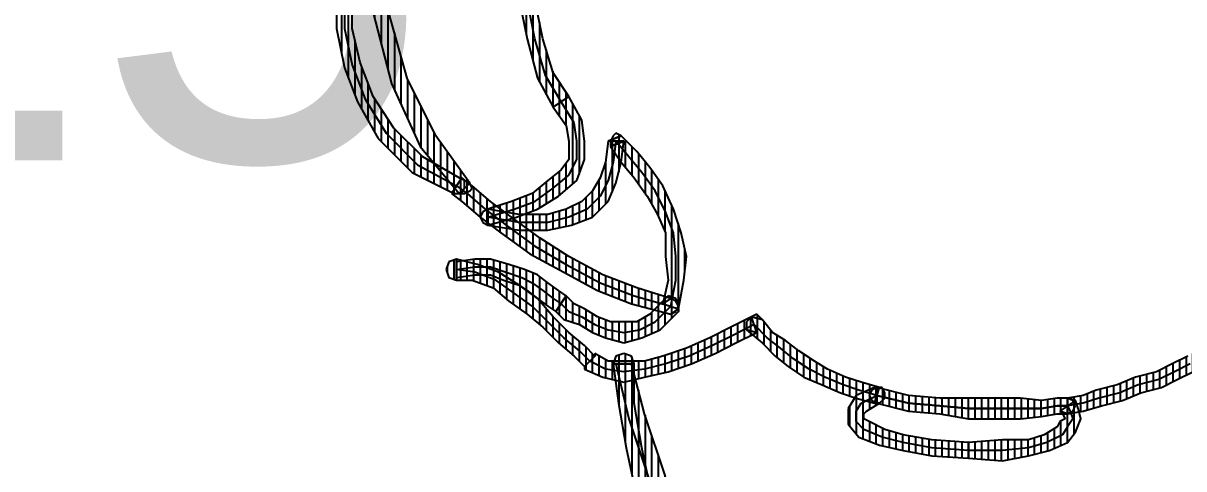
# Model space of a CAD drawing. Header units: millimetres. Extents: x 11489 to 12006, y 36725 to 37730.
# Drawn here: x 11844.11 to 11866.11, y 37447.41 to 37455.86 of the extents above; entities that cross this region are included whole.
import ezdxf
from ezdxf.enums import TextEntityAlignment as Align

# ---------------------------------------------------------------- set-up
doc = ezdxf.new("R2010")
doc.units = ezdxf.units.MM
doc.layers.add('OC-Mutfak_Ekipman', color=252, linetype='Continuous')
doc.styles.add('TAKSİM', font='GOTHIC.TTF', dxfattribs={"height": 7})
pattern_1 = [(360, (-19413.11011, 29189.02214), (1e-16, 0.125), [25])]

# ---------------------------------------------------------------- blocks, each defined once
blk = doc.blocks.new('A$C0b4f8896')
at = {"ltscale": 30}
h = blk.add_hatch(dxfattribs=at)
h.set_pattern_fill('DC_LINES', color=256, scale=0.1, style=0)
h.set_pattern_definition(pattern_1)
edge = h.paths.add_edge_path(flags=0)
edge.add_line((39.044, 51.603), (38.994, 51.899))
edge.add_line((38.994, 51.899), (38.895, 52.246))
edge.add_line((38.895, 52.246), (38.796, 52.642))
edge.add_line((38.796, 52.642), (38.647, 52.988))
edge.add_line((38.647, 52.988), (38.547, 53.384))
edge.add_line((38.547, 53.384), (38.398, 53.681))
edge.add_line((38.398, 53.681), (38.249, 53.978))
edge.add_line((38.249, 53.978), (38.15, 54.274))
edge.add_line((38.15, 54.274), (37.852, 54.076))
edge.add_line((37.852, 54.076), (37.951, 53.879))
edge.add_line((37.951, 53.879), (38.1, 53.582))
edge.add_line((38.1, 53.582), (38.249, 53.285))
edge.add_line((38.249, 53.285), (38.349, 52.889))
edge.add_line((38.349, 52.889), (38.497, 52.543))
edge.add_line((38.497, 52.543), (38.597, 52.147))
edge.add_line((38.597, 52.147), (38.696, 51.899))
edge.add_line((38.696, 51.899), (38.746, 51.603))
h = blk.add_hatch(dxfattribs=at)
h.set_pattern_fill('DC_LINES', color=256, scale=0.1, style=0)
h.set_pattern_definition(pattern_1)
edge = h.paths.add_edge_path(flags=0)
edge.add_line((38.796, 51.751), (38.746, 51.603))
edge.add_line((38.746, 51.603), (38.746, 51.405))
edge.add_line((38.746, 51.405), (38.796, 51.108))
edge.add_line((38.796, 51.108), (38.746, 50.712))
edge.add_line((38.746, 50.712), (38.746, 50.267))
edge.add_line((38.746, 50.267), (38.746, 49.723))
edge.add_line((38.746, 49.723), (38.746, 49.179))
edge.add_line((38.746, 49.179), (38.696, 48.585))
edge.add_line((38.696, 48.585), (38.547, 47.991))
edge.add_line((38.547, 47.991), (38.845, 47.991))
edge.add_line((38.845, 47.991), (38.994, 48.585))
edge.add_line((38.994, 48.585), (39.044, 49.179))
edge.add_line((39.044, 49.179), (39.143, 49.723))
edge.add_line((39.143, 49.723), (39.143, 50.267))
edge.add_line((39.143, 50.267), (39.143, 50.712))
edge.add_line((39.143, 50.712), (39.094, 51.108))
edge.add_line((39.094, 51.108), (39.044, 51.405))
edge.add_line((39.044, 51.405), (39.044, 51.603))
edge.add_line((39.044, 51.603), (38.994, 51.454))
edge.add_line((38.994, 51.454), (39.044, 51.603))
edge.add_line((39.044, 51.603), (38.994, 51.702))
edge.add_line((38.994, 51.702), (38.895, 51.751))
edge.add_line((38.895, 51.751), (38.796, 51.702))
edge.add_line((38.796, 51.702), (38.746, 51.603))
h = blk.add_hatch(dxfattribs=at)
h.set_pattern_fill('DC_LINES', color=256, scale=0.1, style=0)
h.set_pattern_definition(pattern_1)
edge = h.paths.add_edge_path(flags=0)
edge.add_line((39.888, 49.723), (39.938, 50.366))
edge.add_line((39.938, 50.366), (39.839, 50.86))
edge.add_line((39.839, 50.86), (39.739, 51.257))
edge.add_line((39.739, 51.257), (39.59, 51.603))
edge.add_line((39.59, 51.603), (39.392, 51.751))
edge.add_line((39.392, 51.751), (39.143, 51.851))
edge.add_line((39.143, 51.851), (38.945, 51.801))
edge.add_line((38.945, 51.801), (38.796, 51.751))
edge.add_line((38.796, 51.751), (38.994, 51.454))
edge.add_line((38.994, 51.454), (39.044, 51.504))
edge.add_line((39.044, 51.504), (39.143, 51.554))
edge.add_line((39.143, 51.554), (39.193, 51.454))
edge.add_line((39.193, 51.454), (39.292, 51.405))
edge.add_line((39.292, 51.405), (39.441, 51.157))
edge.add_line((39.441, 51.157), (39.541, 50.86))
edge.add_line((39.541, 50.86), (39.541, 50.366))
edge.add_line((39.541, 50.366), (39.59, 49.723))
h = blk.add_hatch(dxfattribs=at)
h.set_pattern_fill('DC_LINES', color=256, scale=0.1, style=0)
h.set_pattern_definition(pattern_1)
edge = h.paths.add_edge_path(flags=0)
edge.add_line((38.845, 47.941), (38.845, 47.991))
edge.add_line((38.845, 47.991), (38.994, 48.585))
edge.add_line((38.994, 48.585), (39.044, 49.179))
edge.add_line((39.044, 49.179), (39.143, 49.723))
edge.add_line((39.143, 49.723), (39.143, 50.267))
edge.add_line((39.143, 50.267), (39.143, 50.712))
edge.add_line((39.143, 50.712), (39.094, 51.108))
edge.add_line((39.094, 51.108), (39.044, 51.405))
edge.add_line((39.044, 51.405), (39.044, 51.603))
edge.add_line((39.044, 51.603), (38.746, 51.603))
edge.add_line((38.746, 51.603), (38.746, 51.405))
edge.add_line((38.746, 51.405), (38.796, 51.108))
edge.add_line((38.796, 51.108), (38.746, 50.712))
edge.add_line((38.746, 50.712), (38.746, 50.267))
edge.add_line((38.746, 50.267), (38.746, 49.723))
edge.add_line((38.746, 49.723), (38.746, 49.179))
edge.add_line((38.746, 49.179), (38.696, 48.585))
edge.add_line((38.696, 48.585), (38.547, 47.991))
edge.add_line((38.547, 47.991), (38.547, 48.041))
edge.add_line((38.547, 48.041), (38.547, 47.991))
edge.add_line((38.547, 47.991), (38.597, 47.893))
edge.add_line((38.597, 47.893), (38.696, 47.843))
edge.add_line((38.696, 47.843), (38.796, 47.893))
edge.add_line((38.796, 47.893), (38.845, 47.991))
h = blk.add_hatch(dxfattribs=at)
h.set_pattern_fill('DC_LINES', color=256, scale=0.1, style=0)
h.set_pattern_definition(pattern_1)
edge = h.paths.add_edge_path(flags=0)
edge.add_line((38.547, 47.991), (38.547, 47.941))
edge.add_line((38.547, 47.941), (38.696, 47.596))
edge.add_line((38.696, 47.596), (38.945, 47.447))
edge.add_line((38.945, 47.447), (39.243, 47.447))
edge.add_line((39.243, 47.447), (39.491, 47.645))
edge.add_line((39.491, 47.645), (39.64, 48.041))
edge.add_line((39.64, 48.041), (39.739, 48.486))
edge.add_line((39.739, 48.486), (39.839, 49.03))
edge.add_line((39.839, 49.03), (39.888, 49.723))
edge.add_line((39.888, 49.723), (39.59, 49.723))
edge.add_line((39.59, 49.723), (39.541, 49.03))
edge.add_line((39.541, 49.03), (39.441, 48.486))
edge.add_line((39.441, 48.486), (39.342, 48.14))
edge.add_line((39.342, 48.14), (39.193, 47.843))
edge.add_line((39.193, 47.843), (39.143, 47.744))
edge.add_line((39.143, 47.744), (39.044, 47.744))
edge.add_line((39.044, 47.744), (38.994, 47.793))
edge.add_line((38.994, 47.793), (38.845, 48.041))
edge.add_line((38.845, 48.041), (38.845, 47.991))
edge.add_line((38.845, 47.991), (38.845, 48.041))
edge.add_line((38.845, 48.041), (38.746, 48.14))
edge.add_line((38.746, 48.14), (38.647, 48.14))
edge.add_line((38.647, 48.14), (38.547, 48.09))
edge.add_line((38.547, 48.09), (38.547, 47.941))
h = blk.add_hatch(dxfattribs=at)
h.set_pattern_fill('DC_LINES', color=256, scale=0.1, style=0)
h.set_pattern_definition(pattern_1)
edge = h.paths.add_edge_path(flags=0)
edge.add_line((37.504, 45.715), (37.454, 45.518))
edge.add_line((37.454, 45.518), (37.703, 45.814))
edge.add_line((37.703, 45.814), (37.951, 46.062))
edge.add_line((37.951, 46.062), (38.15, 46.309))
edge.add_line((38.15, 46.309), (38.349, 46.605))
edge.add_line((38.349, 46.605), (38.497, 46.952))
edge.add_line((38.497, 46.952), (38.647, 47.299))
edge.add_line((38.647, 47.299), (38.746, 47.596))
edge.add_line((38.746, 47.596), (38.845, 47.941))
edge.add_line((38.845, 47.941), (38.547, 48.041))
edge.add_line((38.547, 48.041), (38.448, 47.694))
edge.add_line((38.448, 47.694), (38.349, 47.397))
edge.add_line((38.349, 47.397), (38.2, 47.051))
edge.add_line((38.2, 47.051), (38.05, 46.804))
edge.add_line((38.05, 46.804), (37.852, 46.507))
edge.add_line((37.852, 46.507), (37.653, 46.26))
edge.add_line((37.653, 46.26), (37.504, 46.012))
edge.add_line((37.504, 46.012), (37.256, 45.814))
edge.add_line((37.256, 45.814), (37.206, 45.616))
edge.add_line((37.206, 45.616), (37.256, 45.814))
edge.add_line((37.256, 45.814), (37.156, 45.715))
edge.add_line((37.156, 45.715), (37.206, 45.616))
edge.add_line((37.206, 45.616), (37.305, 45.518))
edge.add_line((37.305, 45.518), (37.454, 45.518))
h = blk.add_hatch(dxfattribs=at)
h.set_pattern_fill('DC_LINES', color=256, scale=0.1, style=0)
h.set_pattern_definition(pattern_1)
edge = h.paths.add_edge_path(flags=0)
edge.add_line((38.15, 42.45), (38.2, 42.45))
edge.add_line((38.2, 42.45), (38.349, 42.796))
edge.add_line((38.349, 42.796), (38.448, 43.192))
edge.add_line((38.448, 43.192), (38.349, 43.588))
edge.add_line((38.349, 43.588), (38.249, 44.033))
edge.add_line((38.249, 44.033), (38.1, 44.479))
edge.add_line((38.1, 44.479), (37.901, 44.924))
edge.add_line((37.901, 44.924), (37.703, 45.319))
edge.add_line((37.703, 45.319), (37.504, 45.715))
edge.add_line((37.504, 45.715), (37.206, 45.616))
edge.add_line((37.206, 45.616), (37.405, 45.221))
edge.add_line((37.405, 45.221), (37.603, 44.824))
edge.add_line((37.603, 44.824), (37.802, 44.38))
edge.add_line((37.802, 44.38), (37.951, 43.935))
edge.add_line((37.951, 43.935), (38.05, 43.588))
edge.add_line((38.05, 43.588), (38.05, 43.192))
edge.add_line((38.05, 43.192), (38.05, 42.896))
edge.add_line((38.05, 42.896), (37.901, 42.647))
edge.add_line((37.901, 42.647), (37.951, 42.647))
h = blk.add_hatch(dxfattribs=at)
h.set_pattern_fill('DC_LINES', color=256, scale=0.1, style=0)
h.set_pattern_definition(pattern_1)
edge = h.paths.add_edge_path(flags=0)
edge.add_line((38.1, 43.341), (38.1, 42.994))
edge.add_line((38.1, 42.994), (38.845, 43.093))
edge.add_line((38.845, 43.093), (39.69, 43.241))
edge.add_line((39.69, 43.241), (40.633, 43.439))
edge.add_line((40.633, 43.439), (41.677, 43.687))
edge.add_line((41.677, 43.687), (42.62, 43.983))
edge.add_line((42.62, 43.983), (43.465, 44.231))
edge.add_line((43.465, 44.231), (44.16, 44.527))
edge.add_line((44.16, 44.527), (44.657, 44.726))
edge.add_line((44.657, 44.726), (44.558, 45.022))
edge.add_line((44.558, 45.022), (44.061, 44.824))
edge.add_line((44.061, 44.824), (43.366, 44.527))
edge.add_line((43.366, 44.527), (42.521, 44.28))
edge.add_line((42.521, 44.28), (41.577, 43.983))
edge.add_line((41.577, 43.983), (40.633, 43.736))
edge.add_line((40.633, 43.736), (39.69, 43.538))
edge.add_line((39.69, 43.538), (38.845, 43.39))
edge.add_line((38.845, 43.39), (38.1, 43.39))
edge.add_line((38.1, 43.39), (38.1, 43.044))
edge.add_line((38.1, 43.044), (38.1, 43.39))
edge.add_line((38.1, 43.39), (37.951, 43.341))
edge.add_line((37.951, 43.341), (37.901, 43.192))
edge.add_line((37.901, 43.192), (37.951, 43.044))
edge.add_line((37.951, 43.044), (38.1, 42.994))
h = blk.add_hatch(dxfattribs=at)
h.set_pattern_fill('DC_LINES', color=256, scale=0.1, style=0)
h.set_pattern_definition(pattern_1)
edge = h.paths.add_edge_path(flags=0)
edge.add_line((38.1, 42.994), (38.845, 43.093))
edge.add_line((38.845, 43.093), (39.69, 43.241))
edge.add_line((39.69, 43.241), (40.633, 43.439))
edge.add_line((40.633, 43.439), (41.677, 43.687))
edge.add_line((41.677, 43.687), (42.62, 43.983))
edge.add_line((42.62, 43.983), (43.465, 44.231))
edge.add_line((43.465, 44.231), (44.16, 44.527))
edge.add_line((44.16, 44.527), (44.657, 44.726))
edge.add_line((44.657, 44.726), (44.558, 45.022))
edge.add_line((44.558, 45.022), (44.061, 44.824))
edge.add_line((44.061, 44.824), (43.366, 44.527))
edge.add_line((43.366, 44.527), (42.521, 44.28))
edge.add_line((42.521, 44.28), (41.577, 43.983))
edge.add_line((41.577, 43.983), (40.633, 43.736))
edge.add_line((40.633, 43.736), (39.69, 43.538))
edge.add_line((39.69, 43.538), (38.845, 43.39))
edge.add_line((38.845, 43.39), (38.1, 43.39))
h = blk.add_hatch(dxfattribs=at)
h.set_pattern_fill('DC_LINES', color=256, scale=0.1, style=0)
h.set_pattern_definition(pattern_1)
edge = h.paths.add_edge_path(flags=0)
edge.add_line((27.718, 44.479), (27.42, 44.479))
edge.add_line((27.42, 44.479), (27.917, 43.143))
edge.add_line((27.917, 43.143), (28.662, 42.153))
edge.add_line((28.662, 42.153), (29.457, 41.56))
edge.add_line((29.457, 41.56), (30.351, 41.263))
edge.add_line((30.351, 41.263), (31.195, 41.213))
edge.add_line((31.195, 41.213), (31.941, 41.361))
edge.add_line((31.941, 41.361), (32.686, 41.56))
edge.add_line((32.686, 41.56), (33.232, 41.856))
edge.add_line((33.232, 41.856), (33.033, 42.153))
edge.add_line((33.033, 42.153), (32.586, 41.856))
edge.add_line((32.586, 41.856), (31.941, 41.658))
edge.add_line((31.941, 41.658), (31.195, 41.51))
edge.add_line((31.195, 41.51), (30.351, 41.56))
edge.add_line((30.351, 41.56), (29.556, 41.856))
edge.add_line((29.556, 41.856), (28.861, 42.351))
edge.add_line((28.861, 42.351), (28.215, 43.241))
edge.add_line((28.215, 43.241), (27.718, 44.577))
edge.add_line((27.718, 44.577), (27.42, 44.577))
edge.add_line((27.42, 44.577), (27.718, 44.577))
edge.add_line((27.718, 44.577), (27.619, 44.677))
edge.add_line((27.619, 44.677), (27.52, 44.677))
edge.add_line((27.52, 44.677), (27.42, 44.627))
edge.add_line((27.42, 44.627), (27.42, 44.479))
h = blk.add_hatch(dxfattribs=at)
h.set_pattern_fill('DC_LINES', color=256, scale=0.1, style=0)
h.set_pattern_definition(pattern_1)
edge = h.paths.add_edge_path(flags=0)
edge.add_line((27.718, 44.479), (27.42, 44.479))
edge.add_line((27.42, 44.479), (27.917, 43.143))
edge.add_line((27.917, 43.143), (28.662, 42.153))
edge.add_line((28.662, 42.153), (29.457, 41.56))
edge.add_line((29.457, 41.56), (30.351, 41.263))
edge.add_line((30.351, 41.263), (31.195, 41.213))
edge.add_line((31.195, 41.213), (31.941, 41.361))
edge.add_line((31.941, 41.361), (32.686, 41.56))
edge.add_line((32.686, 41.56), (33.232, 41.856))
edge.add_line((33.232, 41.856), (33.033, 42.153))
edge.add_line((33.033, 42.153), (32.586, 41.856))
edge.add_line((32.586, 41.856), (31.941, 41.658))
edge.add_line((31.941, 41.658), (31.195, 41.51))
edge.add_line((31.195, 41.51), (30.351, 41.56))
edge.add_line((30.351, 41.56), (29.556, 41.856))
edge.add_line((29.556, 41.856), (28.861, 42.351))
edge.add_line((28.861, 42.351), (28.215, 43.241))
edge.add_line((28.215, 43.241), (27.718, 44.577))
edge.add_line((27.718, 44.577), (27.42, 44.577))
edge.add_line((27.42, 44.577), (27.718, 44.577))
edge.add_line((27.718, 44.577), (27.619, 44.677))
edge.add_line((27.619, 44.677), (27.52, 44.677))
edge.add_line((27.52, 44.677), (27.42, 44.627))
edge.add_line((27.42, 44.627), (27.42, 44.479))
h = blk.add_hatch(dxfattribs=at)
h.set_pattern_fill('DC_LINES', color=256, scale=0.1, style=0)
h.set_pattern_definition(pattern_1)
edge = h.paths.add_edge_path(flags=0)
edge.add_line((41.975, 44.627), (41.329, 44.38))
edge.add_line((41.329, 44.38), (40.236, 43.983))
edge.add_line((40.236, 43.983), (39.044, 43.588))
edge.add_line((39.044, 43.588), (38.1, 43.341))
edge.add_line((38.1, 43.341), (38.1, 43.044))
edge.add_line((38.1, 43.044), (39.143, 43.291))
edge.add_line((39.143, 43.291), (40.335, 43.687))
edge.add_line((40.335, 43.687), (41.428, 44.082))
edge.add_line((41.428, 44.082), (42.074, 44.33))
h = blk.add_hatch(dxfattribs=at)
h.set_pattern_fill('DC_LINES', color=256, scale=0.1, style=0)
h.set_pattern_definition(pattern_1)
edge = h.paths.add_edge_path(flags=0)
edge.add_line((33.878, 43.192), (33.977, 42.944))
edge.add_line((33.977, 42.944), (34.275, 43.143))
edge.add_line((34.275, 43.143), (34.573, 43.39))
edge.add_line((34.573, 43.39), (34.921, 43.638))
edge.add_line((34.921, 43.638), (35.269, 43.835))
edge.add_line((35.269, 43.835), (35.616, 43.983))
edge.add_line((35.616, 43.983), (36.063, 43.983))
edge.add_line((36.063, 43.983), (36.511, 44.033))
edge.add_line((36.511, 44.033), (36.958, 43.935))
edge.add_line((36.958, 43.935), (37.057, 44.231))
edge.add_line((37.057, 44.231), (36.511, 44.33))
edge.add_line((36.511, 44.33), (36.063, 44.38))
edge.add_line((36.063, 44.38), (35.616, 44.28))
edge.add_line((35.616, 44.28), (35.169, 44.132))
edge.add_line((35.169, 44.132), (34.722, 43.935))
edge.add_line((34.722, 43.935), (34.375, 43.687))
edge.add_line((34.375, 43.687), (34.077, 43.439))
edge.add_line((34.077, 43.439), (33.779, 43.143))
edge.add_line((33.779, 43.143), (33.878, 42.896))
edge.add_line((33.878, 42.896), (33.779, 43.143))
edge.add_line((33.779, 43.143), (33.729, 43.044))
edge.add_line((33.729, 43.044), (33.779, 42.994))
edge.add_line((33.779, 42.994), (33.878, 42.944))
edge.add_line((33.878, 42.944), (33.977, 42.944))
h = blk.add_hatch(dxfattribs=at)
h.set_pattern_fill('DC_LINES', color=256, scale=0.1, style=0)
h.set_pattern_definition(pattern_1)
edge = h.paths.add_edge_path(flags=0)
edge.add_line((33.878, 43.192), (33.977, 42.944))
edge.add_line((33.977, 42.944), (34.275, 43.143))
edge.add_line((34.275, 43.143), (34.573, 43.39))
edge.add_line((34.573, 43.39), (34.921, 43.638))
edge.add_line((34.921, 43.638), (35.269, 43.835))
edge.add_line((35.269, 43.835), (35.616, 43.983))
edge.add_line((35.616, 43.983), (36.063, 43.983))
edge.add_line((36.063, 43.983), (36.511, 44.033))
edge.add_line((36.511, 44.033), (36.958, 43.935))
edge.add_line((36.958, 43.935), (37.057, 44.231))
edge.add_line((37.057, 44.231), (36.511, 44.33))
edge.add_line((36.511, 44.33), (36.063, 44.38))
edge.add_line((36.063, 44.38), (35.616, 44.28))
edge.add_line((35.616, 44.28), (35.169, 44.132))
edge.add_line((35.169, 44.132), (34.722, 43.935))
edge.add_line((34.722, 43.935), (34.375, 43.687))
edge.add_line((34.375, 43.687), (34.077, 43.439))
edge.add_line((34.077, 43.439), (33.779, 43.143))
edge.add_line((33.779, 43.143), (33.878, 42.896))
edge.add_line((33.878, 42.896), (33.779, 43.143))
edge.add_line((33.779, 43.143), (33.729, 43.044))
edge.add_line((33.729, 43.044), (33.779, 42.994))
edge.add_line((33.779, 42.994), (33.878, 42.944))
edge.add_line((33.878, 42.944), (33.977, 42.944))
h = blk.add_hatch(dxfattribs=at)
h.set_pattern_fill('DC_LINES', color=256, scale=0.1, style=0)
h.set_pattern_definition(pattern_1)
edge = h.paths.add_edge_path(flags=0)
edge.add_line((36.958, 43.935), (36.858, 44.082))
edge.add_line((36.858, 44.082), (36.66, 43.439))
edge.add_line((36.66, 43.439), (36.411, 42.796))
edge.add_line((36.411, 42.796), (36.063, 42.153))
edge.add_line((36.063, 42.153), (35.716, 41.608))
edge.add_line((35.716, 41.608), (35.318, 41.064))
edge.add_line((35.318, 41.064), (35.02, 40.669))
edge.add_line((35.02, 40.669), (34.722, 40.322))
edge.add_line((34.722, 40.322), (34.573, 40.125))
edge.add_line((34.573, 40.125), (34.871, 39.927))
edge.add_line((34.871, 39.927), (35.02, 40.125))
edge.add_line((35.02, 40.125), (35.318, 40.471))
edge.add_line((35.318, 40.471), (35.616, 40.866))
edge.add_line((35.616, 40.866), (36.014, 41.411))
edge.add_line((36.014, 41.411), (36.362, 42.054))
edge.add_line((36.362, 42.054), (36.709, 42.697))
edge.add_line((36.709, 42.697), (36.958, 43.341))
edge.add_line((36.958, 43.341), (37.156, 44.082))
edge.add_line((37.156, 44.082), (37.057, 44.231))
edge.add_line((37.057, 44.231), (37.156, 44.082))
edge.add_line((37.156, 44.082), (37.107, 44.182))
edge.add_line((37.107, 44.182), (37.007, 44.231))
edge.add_line((37.007, 44.231), (36.908, 44.182))
edge.add_line((36.908, 44.182), (36.858, 44.082))
h = blk.add_hatch(dxfattribs=at)
h.set_pattern_fill('DC_LINES', color=256, scale=0.1, style=0)
h.set_pattern_definition(pattern_1)
edge = h.paths.add_edge_path(flags=0)
edge.add_line((36.958, 43.935), (36.908, 43.935))
edge.add_line((36.908, 43.935), (37.156, 43.687))
edge.add_line((37.156, 43.687), (37.305, 43.439))
edge.add_line((37.305, 43.439), (37.305, 43.192))
edge.add_line((37.305, 43.192), (37.305, 42.944))
edge.add_line((37.305, 42.944), (37.206, 42.697))
edge.add_line((37.206, 42.697), (37.057, 42.45))
edge.add_line((37.057, 42.45), (36.958, 42.252))
edge.add_line((36.958, 42.252), (36.809, 42.104))
edge.add_line((36.809, 42.104), (37.107, 41.905))
edge.add_line((37.107, 41.905), (37.256, 42.054))
edge.add_line((37.256, 42.054), (37.355, 42.351))
edge.add_line((37.355, 42.351), (37.504, 42.599))
edge.add_line((37.504, 42.599), (37.603, 42.846))
edge.add_line((37.603, 42.846), (37.703, 43.192))
edge.add_line((37.703, 43.192), (37.603, 43.538))
edge.add_line((37.603, 43.538), (37.454, 43.885))
edge.add_line((37.454, 43.885), (37.107, 44.231))
edge.add_line((37.107, 44.231), (37.057, 44.231))
edge.add_line((37.057, 44.231), (37.107, 44.231))
edge.add_line((37.107, 44.231), (36.958, 44.231))
edge.add_line((36.958, 44.231), (36.858, 44.182))
edge.add_line((36.858, 44.182), (36.809, 44.033))
edge.add_line((36.809, 44.033), (36.908, 43.935))
h = blk.add_hatch(dxfattribs=at)
h.set_pattern_fill('DC_LINES', color=256, scale=0.1, style=0)
h.set_pattern_definition(pattern_1)
edge = h.paths.add_edge_path(flags=0)
edge.add_line((35.169, 40.619), (35.467, 40.619))
edge.add_line((35.467, 40.619), (35.567, 41.213))
edge.add_line((35.567, 41.213), (35.567, 41.757))
edge.add_line((35.567, 41.757), (35.467, 42.202))
edge.add_line((35.467, 42.202), (35.318, 42.599))
edge.add_line((35.318, 42.599), (35.02, 42.896))
edge.add_line((35.02, 42.896), (34.673, 43.044))
edge.add_line((34.673, 43.044), (34.275, 43.143))
edge.add_line((34.275, 43.143), (33.878, 43.192))
edge.add_line((33.878, 43.192), (33.878, 42.896))
edge.add_line((33.878, 42.896), (34.275, 42.846))
edge.add_line((34.275, 42.846), (34.573, 42.747))
edge.add_line((34.573, 42.747), (34.822, 42.599))
edge.add_line((34.822, 42.599), (35.02, 42.4))
edge.add_line((35.02, 42.4), (35.169, 42.104))
edge.add_line((35.169, 42.104), (35.269, 41.757))
edge.add_line((35.269, 41.757), (35.269, 41.213))
edge.add_line((35.269, 41.213), (35.169, 40.619))
edge.add_line((35.169, 40.619), (35.467, 40.619))
edge.add_line((35.467, 40.619), (35.169, 40.619))
edge.add_line((35.169, 40.619), (35.219, 40.521))
edge.add_line((35.219, 40.521), (35.318, 40.471))
edge.add_line((35.318, 40.471), (35.418, 40.521))
edge.add_line((35.418, 40.521), (35.467, 40.619))
h = blk.add_hatch(dxfattribs=at)
h.set_pattern_fill('DC_LINES', color=256, scale=0.1, style=0)
h.set_pattern_definition(pattern_1)
edge = h.paths.add_edge_path(flags=0)
edge.add_line((35.169, 40.619), (35.467, 40.619))
edge.add_line((35.467, 40.619), (35.567, 41.213))
edge.add_line((35.567, 41.213), (35.567, 41.757))
edge.add_line((35.567, 41.757), (35.467, 42.202))
edge.add_line((35.467, 42.202), (35.318, 42.599))
edge.add_line((35.318, 42.599), (35.02, 42.896))
edge.add_line((35.02, 42.896), (34.673, 43.044))
edge.add_line((34.673, 43.044), (34.275, 43.143))
edge.add_line((34.275, 43.143), (33.878, 43.192))
edge.add_line((33.878, 43.192), (33.878, 42.896))
edge.add_line((33.878, 42.896), (34.275, 42.846))
edge.add_line((34.275, 42.846), (34.573, 42.747))
edge.add_line((34.573, 42.747), (34.822, 42.599))
edge.add_line((34.822, 42.599), (35.02, 42.4))
edge.add_line((35.02, 42.4), (35.169, 42.104))
edge.add_line((35.169, 42.104), (35.269, 41.757))
edge.add_line((35.269, 41.757), (35.269, 41.213))
edge.add_line((35.269, 41.213), (35.169, 40.619))
edge.add_line((35.169, 40.619), (35.467, 40.619))
edge.add_line((35.467, 40.619), (35.169, 40.619))
edge.add_line((35.169, 40.619), (35.219, 40.521))
edge.add_line((35.219, 40.521), (35.318, 40.471))
edge.add_line((35.318, 40.471), (35.418, 40.521))
edge.add_line((35.418, 40.521), (35.467, 40.619))
h = blk.add_hatch(dxfattribs=at)
h.set_pattern_fill('DC_LINES', color=256, scale=0.1, style=0)
h.set_pattern_definition(pattern_1)
edge = h.paths.add_edge_path(flags=0)
edge.add_line((33.232, 41.856), (33.58, 42.104))
edge.add_line((33.58, 42.104), (33.878, 42.153))
edge.add_line((33.878, 42.153), (34.226, 42.153))
edge.add_line((34.226, 42.153), (34.424, 42.005))
edge.add_line((34.424, 42.005), (34.623, 41.757))
edge.add_line((34.623, 41.757), (34.871, 41.46))
edge.add_line((34.871, 41.46), (35.02, 41.064))
edge.add_line((35.02, 41.064), (35.169, 40.619))
edge.add_line((35.169, 40.619), (35.467, 40.619))
edge.add_line((35.467, 40.619), (35.318, 41.163))
edge.add_line((35.318, 41.163), (35.169, 41.56))
edge.add_line((35.169, 41.56), (34.921, 41.955))
edge.add_line((34.921, 41.955), (34.623, 42.302))
edge.add_line((34.623, 42.302), (34.226, 42.45))
edge.add_line((34.226, 42.45), (33.878, 42.45))
edge.add_line((33.878, 42.45), (33.48, 42.4))
edge.add_line((33.48, 42.4), (33.033, 42.153))
h = blk.add_hatch(dxfattribs=at)
h.set_pattern_fill('DC_LINES', color=256, scale=0.1, style=0)
h.set_pattern_definition(pattern_1)
edge = h.paths.add_edge_path(flags=0)
edge.add_line((33.232, 41.856), (33.58, 42.104))
edge.add_line((33.58, 42.104), (33.878, 42.153))
edge.add_line((33.878, 42.153), (34.226, 42.153))
edge.add_line((34.226, 42.153), (34.424, 42.005))
edge.add_line((34.424, 42.005), (34.623, 41.757))
edge.add_line((34.623, 41.757), (34.871, 41.46))
edge.add_line((34.871, 41.46), (35.02, 41.064))
edge.add_line((35.02, 41.064), (35.169, 40.619))
edge.add_line((35.169, 40.619), (35.467, 40.619))
edge.add_line((35.467, 40.619), (35.318, 41.163))
edge.add_line((35.318, 41.163), (35.169, 41.56))
edge.add_line((35.169, 41.56), (34.921, 41.955))
edge.add_line((34.921, 41.955), (34.623, 42.302))
edge.add_line((34.623, 42.302), (34.226, 42.45))
edge.add_line((34.226, 42.45), (33.878, 42.45))
edge.add_line((33.878, 42.45), (33.48, 42.4))
edge.add_line((33.48, 42.4), (33.033, 42.153))
h = blk.add_hatch(dxfattribs=at)
h.set_pattern_fill('DC_LINES', color=256, scale=0.1, style=0)
h.set_pattern_definition(pattern_1)
edge = h.paths.add_edge_path(flags=0)
edge.add_line((36.163, 40.025), (36.511, 40.025))
edge.add_line((36.511, 40.025), (36.511, 40.322))
edge.add_line((36.511, 40.322), (36.66, 40.718))
edge.add_line((36.66, 40.718), (36.908, 41.016))
edge.add_line((36.908, 41.016), (37.156, 41.361))
edge.add_line((37.156, 41.361), (37.405, 41.658))
edge.add_line((37.405, 41.658), (37.703, 41.955))
edge.add_line((37.703, 41.955), (37.951, 42.252))
edge.add_line((37.951, 42.252), (38.15, 42.45))
edge.add_line((38.15, 42.45), (37.951, 42.647))
edge.add_line((37.951, 42.647), (37.752, 42.45))
edge.add_line((37.752, 42.45), (37.504, 42.153))
edge.add_line((37.504, 42.153), (37.206, 41.856))
edge.add_line((37.206, 41.856), (36.858, 41.56))
edge.add_line((36.858, 41.56), (36.61, 41.213))
edge.add_line((36.61, 41.213), (36.362, 40.817))
edge.add_line((36.362, 40.817), (36.213, 40.421))
edge.add_line((36.213, 40.421), (36.113, 40.025))
edge.add_line((36.113, 40.025), (36.461, 40.025))
edge.add_line((36.461, 40.025), (36.113, 40.025))
edge.add_line((36.113, 40.025), (36.163, 39.877))
edge.add_line((36.163, 39.877), (36.312, 39.828))
edge.add_line((36.312, 39.828), (36.461, 39.877))
edge.add_line((36.461, 39.877), (36.511, 40.025))
h = blk.add_hatch(dxfattribs=at)
h.set_pattern_fill('DC_LINES', color=256, scale=0.1, style=0)
h.set_pattern_definition(pattern_1)
edge = h.paths.add_edge_path(flags=0)
edge.add_line((36.809, 42.104), (36.709, 41.955))
edge.add_line((36.709, 41.955), (36.56, 41.757))
edge.add_line((36.56, 41.757), (36.411, 41.56))
edge.add_line((36.411, 41.56), (36.312, 41.312))
edge.add_line((36.312, 41.312), (36.213, 41.016))
edge.add_line((36.213, 41.016), (36.113, 40.669))
edge.add_line((36.113, 40.669), (36.113, 40.372))
edge.add_line((36.113, 40.372), (36.163, 40.025))
edge.add_line((36.163, 40.025), (36.461, 40.025))
edge.add_line((36.461, 40.025), (36.411, 40.372))
edge.add_line((36.411, 40.372), (36.411, 40.669))
edge.add_line((36.411, 40.669), (36.511, 40.916))
edge.add_line((36.511, 40.916), (36.61, 41.213))
edge.add_line((36.61, 41.213), (36.709, 41.361))
edge.add_line((36.709, 41.361), (36.858, 41.56))
edge.add_line((36.858, 41.56), (37.007, 41.757))
edge.add_line((37.007, 41.757), (37.107, 41.905))
h = blk.add_hatch(dxfattribs=at)
h.set_pattern_fill('DC_LINES', color=256, scale=0.1, style=0)
h.set_pattern_definition(pattern_1)
edge = h.paths.add_edge_path(flags=0)
edge.add_line((34.673, 40.273), (33.779, 39.63))
edge.add_line((33.779, 39.63), (32.686, 39.086))
edge.add_line((32.686, 39.086), (31.444, 38.739))
edge.add_line((31.444, 38.739), (30.053, 38.492))
edge.add_line((30.053, 38.492), (28.712, 38.344))
edge.add_line((28.712, 38.344), (27.42, 38.344))
edge.add_line((27.42, 38.344), (26.377, 38.344))
edge.add_line((26.377, 38.344), (25.632, 38.393))
edge.add_line((25.632, 38.393), (25.632, 38.096))
edge.add_line((25.632, 38.096), (26.377, 38.047))
edge.add_line((26.377, 38.047), (27.42, 37.947))
edge.add_line((27.42, 37.947), (28.712, 38.047))
edge.add_line((28.712, 38.047), (30.053, 38.195))
edge.add_line((30.053, 38.195), (31.444, 38.442))
edge.add_line((31.444, 38.442), (32.785, 38.789))
edge.add_line((32.785, 38.789), (33.977, 39.333))
edge.add_line((33.977, 39.333), (34.871, 40.075))
h = blk.add_hatch(dxfattribs=at)
h.set_pattern_fill('DC_LINES', color=256, scale=0.1, style=0)
h.set_pattern_definition(pattern_1)
edge = h.paths.add_edge_path(flags=0)
edge.add_line((34.573, 40.125), (34.573, 40.075))
edge.add_line((34.573, 40.075), (34.176, 39.383))
edge.add_line((34.176, 39.383), (33.629, 38.838))
edge.add_line((33.629, 38.838), (33.033, 38.442))
edge.add_line((33.033, 38.442), (32.388, 38.195))
edge.add_line((32.388, 38.195), (31.742, 38.047))
edge.add_line((31.742, 38.047), (31.146, 38.047))
edge.add_line((31.146, 38.047), (30.699, 38.195))
edge.add_line((30.699, 38.195), (30.401, 38.344))
edge.add_line((30.401, 38.344), (30.202, 38.146))
edge.add_line((30.202, 38.146), (30.599, 37.898))
edge.add_line((30.599, 37.898), (31.146, 37.75))
edge.add_line((31.146, 37.75), (31.742, 37.75))
edge.add_line((31.742, 37.75), (32.487, 37.898))
edge.add_line((32.487, 37.898), (33.133, 38.146))
edge.add_line((33.133, 38.146), (33.828, 38.541))
edge.add_line((33.828, 38.541), (34.474, 39.185))
edge.add_line((34.474, 39.185), (34.871, 39.977))
edge.add_line((34.871, 39.977), (34.871, 39.927))
edge.add_line((34.871, 39.927), (34.871, 39.977))
edge.add_line((34.871, 39.977), (34.871, 40.125))
edge.add_line((34.871, 40.125), (34.772, 40.174))
edge.add_line((34.772, 40.174), (34.623, 40.174))
edge.add_line((34.623, 40.174), (34.573, 40.075))
for p, q in [((37.951, 53.879), (38.1, 53.582)), ((38.1, 53.928), (38.249, 53.631)), ((38.398, 53.681), (38.249, 53.978)), ((38.547, 53.384), (38.398, 53.681)), ((38.1, 53.582), (38.249, 53.285)), ((38.249, 53.631), (38.398, 53.334)), ((38.249, 53.285), (38.349, 52.889)), ((38.398, 53.334), (38.497, 52.938)), ((38.647, 52.988), (38.547, 53.384)), ((38.349, 52.889), (38.497, 52.543)), ((38.497, 52.938), (38.647, 52.592)), ((38.796, 52.642), (38.647, 52.988)), ((38.647, 52.592), (38.746, 52.196)), ((38.895, 52.246), (38.796, 52.642)), ((38.497, 52.543), (38.597, 52.147)), ((38.597, 52.147), (38.696, 51.899)), ((38.746, 52.196), (38.845, 51.899)), ((38.994, 51.899), (38.895, 52.246)), ((38.696, 51.899), (38.746, 51.603)), ((38.845, 51.899), (38.895, 51.603)), ((39.044, 51.603), (38.994, 51.899)), ((38.796, 51.751), (38.746, 51.603)), ((38.746, 51.603), (38.796, 51.751)), ((38.796, 51.702), (38.746, 51.603)), ((38.945, 51.801), (38.796, 51.751)), ((38.796, 51.751), (38.994, 51.454)), ((38.895, 51.751), (38.796, 51.702)), ((38.796, 51.751), (38.796, 51.751)), ((38.994, 51.702), (38.895, 51.751)), ((39.143, 51.851), (38.945, 51.801)), ((38.994, 51.652), (39.143, 51.702)), ((39.044, 51.603), (38.994, 51.702)), ((39.392, 51.751), (39.143, 51.851)), ((39.143, 51.702), (39.292, 51.603)), ((39.59, 51.603), (39.392, 51.751)), ((38.746, 51.603), (38.746, 51.603)), ((38.746, 51.603), (39.044, 51.603)), ((38.746, 51.603), (38.746, 51.405)), ((39.044, 51.603), (38.746, 51.603)), ((38.746, 51.603), (38.746, 51.405)), ((38.895, 51.603), (38.994, 51.652)), ((38.895, 51.405), (38.895, 51.603)), ((38.895, 51.603), (38.895, 51.405)), ((39.044, 51.603), (38.994, 51.454)), ((38.994, 51.454), (39.044, 51.603)), ((38.994, 51.454), (39.044, 51.504)), ((39.044, 51.603), (39.044, 51.603)), ((39.044, 51.603), (39.044, 51.603)), ((39.044, 51.405), (39.044, 51.603)), ((39.044, 51.405), (39.044, 51.603)), ((39.044, 51.504), (39.143, 51.554)), ((39.143, 51.554), (39.193, 51.454)), ((39.292, 51.603), (39.441, 51.504)), ((39.441, 51.504), (39.59, 51.207)), ((39.739, 51.257), (39.59, 51.603)), ((38.746, 51.405), (38.796, 51.108)), ((38.746, 51.405), (38.796, 51.108)), ((38.945, 51.108), (38.895, 51.405)), ((38.895, 51.405), (38.945, 51.108)), ((39.094, 51.108), (39.044, 51.405)), ((39.094, 51.108), (39.044, 51.405)), ((39.193, 51.454), (39.292, 51.405)), ((39.292, 51.405), (39.441, 51.157)), ((39.839, 50.86), (39.739, 51.257)), ((38.796, 51.108), (38.746, 50.712)), ((38.796, 51.108), (38.746, 50.712)), ((38.945, 50.712), (38.945, 51.108)), ((38.945, 51.108), (38.945, 50.712)), ((39.143, 50.712), (39.094, 51.108)), ((39.143, 50.712), (39.094, 51.108)), ((39.441, 51.157), (39.541, 50.86)), ((39.59, 51.207), (39.69, 50.86)), ((39.541, 50.86), (39.541, 50.366)), ((39.69, 50.86), (39.739, 50.366)), ((39.938, 50.366), (39.839, 50.86)), ((38.746, 50.712), (38.746, 50.267)), ((38.746, 50.712), (38.746, 50.267)), ((38.945, 50.267), (38.945, 50.712)), ((38.945, 50.712), (38.945, 50.267)), ((39.143, 50.267), (39.143, 50.712)), ((39.143, 50.267), (39.143, 50.712)), ((39.541, 50.366), (39.59, 49.723)), ((39.739, 50.366), (39.739, 49.723)), ((39.888, 49.723), (39.938, 50.366)), ((38.746, 50.267), (38.746, 49.723)), ((38.746, 50.267), (38.746, 49.723)), ((38.945, 49.723), (38.945, 50.267)), ((38.945, 50.267), (38.945, 49.723)), ((39.143, 49.723), (39.143, 50.267)), ((39.143, 49.723), (39.143, 50.267)), ((38.746, 49.723), (38.746, 49.179)), ((38.746, 49.723), (38.746, 49.179)), ((38.895, 49.179), (38.945, 49.723)), ((38.945, 49.723), (38.895, 49.179)), ((39.044, 49.179), (39.143, 49.723)), ((39.044, 49.179), (39.143, 49.723)), ((39.59, 49.723), (39.541, 49.03)), ((39.59, 49.723), (39.59, 49.723)), ((39.59, 49.723), (39.888, 49.723)), ((39.888, 49.723), (39.59, 49.723)), ((39.739, 49.723), (39.69, 49.03)), ((39.839, 49.03), (39.888, 49.723)), ((39.888, 49.723), (39.888, 49.723)), ((39.888, 49.723), (39.888, 49.723)), ((38.746, 49.179), (38.696, 48.585)), ((38.746, 49.179), (38.696, 48.585)), ((38.845, 48.585), (38.895, 49.179)), ((38.895, 49.179), (38.845, 48.585)), ((38.994, 48.585), (39.044, 49.179)), ((38.994, 48.585), (39.044, 49.179)), ((39.541, 49.03), (39.441, 48.486)), ((39.69, 49.03), (39.59, 48.486)), ((39.739, 48.486), (39.839, 49.03)), ((38.696, 48.585), (38.547, 47.991)), ((38.696, 48.585), (38.547, 47.991)), ((38.696, 47.991), (38.845, 48.585)), ((38.845, 48.585), (38.696, 47.991)), ((38.845, 47.991), (38.994, 48.585)), ((38.845, 47.991), (38.994, 48.585)), ((39.441, 48.486), (39.342, 48.14)), ((39.59, 48.486), (39.491, 48.09)), ((39.64, 48.041), (39.739, 48.486)), ((38.547, 48.041), (38.448, 47.694)), ((38.647, 48.14), (38.547, 48.09)), ((38.547, 48.09), (38.547, 47.941)), ((38.845, 47.941), (38.547, 48.041)), ((38.547, 47.991), (38.547, 48.041)), ((38.547, 48.041), (38.547, 47.991)), ((38.547, 47.991), (38.845, 47.991)), ((38.547, 47.991), (38.597, 47.893)), ((38.547, 47.991), (38.547, 47.941)), ((38.547, 47.941), (38.547, 47.991)), ((38.547, 47.991), (38.547, 47.991)), ((38.547, 47.941), (38.696, 47.596)), ((38.696, 47.991), (38.597, 47.645)), ((38.746, 48.14), (38.647, 48.14)), ((38.845, 47.694), (38.696, 47.991)), ((38.696, 47.991), (38.696, 47.991)), ((38.696, 47.991), (38.696, 47.991)), ((38.845, 48.041), (38.746, 48.14)), ((38.746, 47.596), (38.845, 47.941)), ((38.796, 47.893), (38.845, 47.991)), ((38.994, 47.793), (38.845, 48.041)), ((38.845, 48.041), (38.845, 47.991)), ((38.845, 47.991), (38.845, 48.041)), ((38.845, 47.941), (38.845, 47.991)), ((38.845, 47.991), (38.845, 47.941)), ((38.845, 47.941), (38.845, 47.941)), ((39.342, 48.14), (39.193, 47.843)), ((39.491, 48.09), (39.342, 47.744)), ((39.491, 47.645), (39.64, 48.041)), ((38.597, 47.893), (38.696, 47.843)), ((38.696, 47.843), (38.796, 47.893)), ((39.044, 47.744), (38.994, 47.793)), ((39.143, 47.744), (39.044, 47.744)), ((39.193, 47.843), (39.143, 47.744)), ((39.342, 47.744), (39.193, 47.596)), ((38.448, 47.694), (38.349, 47.397)), ((38.597, 47.645), (38.497, 47.348)), ((38.647, 47.299), (38.746, 47.596)), ((38.696, 47.596), (38.945, 47.447)), ((38.994, 47.596), (38.845, 47.694)), ((39.193, 47.596), (38.994, 47.596)), ((39.243, 47.447), (39.491, 47.645)), ((38.349, 47.397), (38.2, 47.051)), ((38.497, 47.348), (38.349, 47.002)), ((38.497, 46.952), (38.647, 47.299)), ((38.945, 47.447), (39.243, 47.447)), ((38.2, 47.051), (38.05, 46.804)), ((38.349, 47.002), (38.2, 46.705)), ((38.349, 46.605), (38.497, 46.952)), ((38.05, 46.804), (37.852, 46.507)), ((38.2, 46.705), (38.001, 46.408)), ((37.852, 46.507), (37.653, 46.26)), ((38.001, 46.408), (37.802, 46.16)), ((38.15, 46.309), (38.349, 46.605)), ((37.653, 46.26), (37.504, 46.012)), ((37.951, 46.062), (38.15, 46.309)), ((37.504, 46.012), (37.256, 45.814)), ((37.802, 46.16), (37.603, 45.913)), ((37.703, 45.814), (37.951, 46.062)), ((37.256, 45.814), (37.156, 45.715)), ((37.256, 45.814), (37.206, 45.616)), ((37.206, 45.616), (37.256, 45.814)), ((37.603, 45.913), (37.355, 45.666)), ((37.454, 45.518), (37.703, 45.814)), ((37.156, 45.715), (37.206, 45.616)), ((37.504, 45.715), (37.206, 45.616)), ((37.206, 45.616), (37.305, 45.518)), ((37.206, 45.616), (37.405, 45.221)), ((37.355, 45.666), (37.554, 45.27)), ((37.504, 45.715), (37.454, 45.518)), ((37.454, 45.518), (37.504, 45.715)), ((37.504, 45.715), (37.504, 45.715)), ((37.703, 45.319), (37.504, 45.715)), ((37.305, 45.518), (37.454, 45.518)), ((37.901, 44.924), (37.703, 45.319)), ((37.405, 45.221), (37.603, 44.824)), ((37.554, 45.27), (37.752, 44.874)), ((37.752, 44.874), (37.951, 44.429)), ((38.1, 44.479), (37.901, 44.924)), ((37.603, 44.824), (37.802, 44.38)), ((37.951, 44.429), (38.1, 43.983)), ((38.249, 44.033), (38.1, 44.479)), ((35.616, 44.28), (35.169, 44.132)), ((35.616, 44.28), (35.169, 44.132)), ((36.063, 44.38), (35.616, 44.28)), ((36.063, 44.38), (35.616, 44.28)), ((36.511, 44.33), (36.063, 44.38)), ((36.511, 44.33), (36.063, 44.38)), ((37.057, 44.231), (36.511, 44.33)), ((37.057, 44.231), (36.511, 44.33)), ((36.958, 44.231), (36.858, 44.182)), ((37.007, 44.231), (36.908, 44.182)), ((37.107, 44.231), (36.958, 44.231)), ((36.958, 43.935), (37.057, 44.231)), ((36.958, 43.935), (37.057, 44.231)), ((37.107, 44.182), (37.007, 44.231)), ((37.107, 44.231), (37.057, 44.231)), ((37.057, 44.231), (37.107, 44.231)), ((37.156, 44.082), (37.057, 44.231)), ((37.057, 44.231), (37.156, 44.082)), ((37.454, 43.885), (37.107, 44.231)), ((37.802, 44.38), (37.951, 43.935)), ((35.169, 44.132), (34.722, 43.935)), ((35.169, 44.132), (34.722, 43.935)), ((35.219, 43.983), (34.822, 43.786)), ((35.219, 43.983), (34.822, 43.786)), ((35.616, 44.132), (35.219, 43.983)), ((35.616, 44.132), (35.219, 43.983)), ((35.269, 43.835), (35.616, 43.983)), ((35.269, 43.835), (35.616, 43.983)), ((36.063, 44.182), (35.616, 44.132)), ((36.063, 44.182), (35.616, 44.132)), ((35.616, 43.983), (36.063, 43.983)), ((35.616, 43.983), (36.063, 43.983)), ((36.511, 44.182), (36.063, 44.182)), ((36.511, 44.182), (36.063, 44.182)), ((36.063, 43.983), (36.511, 44.033)), ((36.063, 43.983), (36.511, 44.033)), ((37.007, 44.082), (36.511, 44.182)), ((37.007, 44.082), (36.511, 44.182)), ((36.511, 44.033), (36.958, 43.935)), ((36.511, 44.033), (36.958, 43.935)), ((36.858, 44.082), (36.66, 43.439)), ((36.858, 44.182), (36.809, 44.033)), ((36.809, 43.39), (37.007, 44.082)), ((36.809, 44.033), (36.908, 43.935)), ((36.908, 44.182), (36.858, 44.082)), ((36.958, 43.935), (36.858, 44.082)), ((36.858, 44.082), (36.958, 43.935)), ((36.958, 43.341), (37.156, 44.082)), ((37.305, 43.786), (37.007, 44.082)), ((37.007, 44.082), (37.007, 44.082)), ((37.007, 44.082), (37.007, 44.082)), ((37.156, 44.082), (37.107, 44.182)), ((38.1, 43.983), (38.2, 43.588)), ((38.349, 43.588), (38.249, 44.033)), ((40.236, 43.983), (39.044, 43.588)), ((34.722, 43.935), (34.375, 43.687)), ((34.722, 43.935), (34.375, 43.687)), ((34.822, 43.786), (34.474, 43.538)), ((34.822, 43.786), (34.474, 43.538)), ((34.921, 43.638), (35.269, 43.835)), ((34.921, 43.638), (35.269, 43.835)), ((36.958, 43.935), (36.908, 43.935)), ((36.908, 43.935), (37.156, 43.687)), ((36.908, 43.935), (36.958, 43.935)), ((36.958, 43.935), (36.958, 43.935)), ((36.958, 43.935), (36.958, 43.935)), ((37.454, 43.489), (37.305, 43.786)), ((37.603, 43.538), (37.454, 43.885)), ((37.951, 43.935), (38.05, 43.588)), ((34.375, 43.687), (34.077, 43.439)), ((34.375, 43.687), (34.077, 43.439)), ((34.573, 43.39), (34.921, 43.638)), ((34.573, 43.39), (34.921, 43.638)), ((37.156, 43.687), (37.305, 43.439)), ((38.05, 43.588), (38.05, 43.192)), ((39.044, 43.588), (38.1, 43.341)), ((38.2, 43.588), (38.249, 43.192)), ((38.448, 43.192), (38.349, 43.588)), ((39.143, 43.291), (40.335, 43.687)), ((40.633, 43.736), (39.69, 43.538)), ((40.633, 43.736), (39.69, 43.538)), ((34.077, 43.439), (33.779, 43.143)), ((34.077, 43.439), (33.779, 43.143)), ((34.474, 43.538), (34.176, 43.291)), ((34.474, 43.538), (34.176, 43.291)), ((34.275, 43.143), (34.573, 43.39)), ((34.275, 43.143), (34.573, 43.39)), ((36.66, 43.439), (36.411, 42.796)), ((36.56, 42.747), (36.809, 43.39)), ((36.709, 42.697), (36.958, 43.341)), ((37.305, 43.439), (37.305, 43.192)), ((37.504, 43.192), (37.454, 43.489)), ((37.703, 43.192), (37.603, 43.538)), ((37.951, 43.341), (37.901, 43.192)), ((38.1, 43.39), (37.951, 43.341)), ((38.845, 43.39), (38.1, 43.39)), ((38.1, 43.39), (38.1, 43.044)), ((38.1, 43.044), (38.1, 43.39)), ((38.845, 43.39), (38.1, 43.39)), ((38.1, 43.39), (38.1, 43.39)), ((38.1, 43.39), (38.1, 42.994)), ((38.1, 43.341), (38.1, 42.994)), ((38.1, 42.994), (38.1, 43.341)), ((38.1, 43.341), (38.1, 43.341)), ((38.1, 43.341), (38.1, 43.044)), ((39.69, 43.538), (38.845, 43.39)), ((39.69, 43.538), (38.845, 43.39)), ((39.69, 43.241), (40.633, 43.439)), ((39.69, 43.241), (40.633, 43.439)), ((33.779, 43.143), (33.729, 43.044)), ((33.779, 43.143), (33.729, 43.044)), ((33.779, 43.143), (33.878, 42.896)), ((33.878, 42.896), (33.779, 43.143)), ((33.779, 43.143), (33.878, 42.896)), ((33.878, 42.896), (33.779, 43.143)), ((34.176, 43.291), (33.878, 43.044)), ((34.176, 43.291), (33.878, 43.044)), ((34.275, 43.143), (33.878, 43.192)), ((33.878, 43.192), (33.878, 42.896)), ((34.275, 43.143), (33.878, 43.192)), ((33.878, 43.192), (33.878, 42.896)), ((33.878, 43.192), (33.977, 42.944)), ((33.977, 42.944), (33.878, 43.192)), ((33.878, 43.192), (33.878, 43.192)), ((33.878, 43.192), (33.977, 42.944)), ((33.977, 42.944), (33.878, 43.192)), ((33.878, 43.192), (33.878, 43.192)), ((33.977, 42.944), (34.275, 43.143)), ((33.977, 42.944), (34.275, 43.143)), ((34.673, 43.044), (34.275, 43.143)), ((34.673, 43.044), (34.275, 43.143)), ((37.305, 43.192), (37.305, 42.944)), ((37.454, 42.896), (37.504, 43.192)), ((37.603, 42.846), (37.703, 43.192)), ((37.901, 43.192), (37.951, 43.044)), ((38.05, 43.192), (38.05, 42.896)), ((38.1, 43.044), (39.143, 43.291)), ((38.249, 43.192), (38.2, 42.846)), ((38.349, 42.796), (38.448, 43.192)), ((38.845, 43.093), (39.69, 43.241)), ((38.845, 43.093), (39.69, 43.241)), ((33.729, 43.044), (33.779, 42.994)), ((33.729, 43.044), (33.779, 42.994)), ((33.779, 42.994), (33.878, 42.944)), ((33.779, 42.994), (33.878, 42.944)), ((33.878, 43.044), (34.275, 42.994)), ((33.878, 43.044), (34.275, 42.994)), ((33.878, 42.944), (33.977, 42.944)), ((33.878, 42.944), (33.977, 42.944)), ((33.878, 42.896), (34.275, 42.846)), ((33.878, 42.896), (34.275, 42.846)), ((34.275, 42.994), (34.623, 42.896)), ((34.275, 42.994), (34.623, 42.896)), ((34.623, 42.896), (34.921, 42.747)), ((34.623, 42.896), (34.921, 42.747)), ((35.02, 42.896), (34.673, 43.044)), ((35.02, 42.896), (34.673, 43.044)), ((35.318, 42.599), (35.02, 42.896)), ((35.318, 42.599), (35.02, 42.896)), ((37.305, 42.944), (37.206, 42.697)), ((37.355, 42.647), (37.454, 42.896)), ((38.05, 42.896), (37.901, 42.647)), ((37.951, 43.044), (38.1, 42.994)), ((38.1, 42.994), (38.845, 43.093)), ((38.1, 42.994), (38.845, 43.093)), ((38.1, 42.994), (38.1, 42.994)), ((38.1, 42.994), (38.1, 42.994)), ((34.275, 42.846), (34.573, 42.747)), ((34.275, 42.846), (34.573, 42.747)), ((34.573, 42.747), (34.822, 42.599)), ((34.573, 42.747), (34.822, 42.599)), ((34.921, 42.747), (35.169, 42.499)), ((34.921, 42.747), (35.169, 42.499)), ((36.411, 42.796), (36.063, 42.153)), ((36.213, 42.104), (36.56, 42.747)), ((36.362, 42.054), (36.709, 42.697)), ((37.206, 42.697), (37.057, 42.45)), ((37.504, 42.599), (37.603, 42.846)), ((38.2, 42.846), (38.05, 42.549)), ((38.2, 42.45), (38.349, 42.796)), ((33.878, 42.45), (33.48, 42.4)), ((33.878, 42.45), (33.48, 42.4)), ((34.226, 42.45), (33.878, 42.45)), ((34.226, 42.45), (33.878, 42.45)), ((34.623, 42.302), (34.226, 42.45)), ((34.623, 42.302), (34.226, 42.45)), ((34.822, 42.599), (35.02, 42.4)), ((34.822, 42.599), (35.02, 42.4)), ((35.169, 42.499), (35.318, 42.153)), ((35.169, 42.499), (35.318, 42.153)), ((35.467, 42.202), (35.318, 42.599)), ((35.467, 42.202), (35.318, 42.599)), ((37.057, 42.45), (36.958, 42.252)), ((37.206, 42.4), (37.355, 42.647)), ((37.355, 42.351), (37.504, 42.599)), ((37.752, 42.45), (37.504, 42.153)), ((37.951, 42.647), (37.752, 42.45)), ((38.05, 42.549), (37.852, 42.351)), ((37.901, 42.647), (37.951, 42.647)), ((37.951, 42.647), (38.15, 42.45)), ((38.15, 42.45), (37.951, 42.647)), ((37.951, 42.252), (38.15, 42.45)), ((38.15, 42.45), (38.2, 42.45)), ((38.15, 42.45), (38.15, 42.45)), ((33.48, 42.4), (33.033, 42.153)), ((33.48, 42.4), (33.033, 42.153)), ((33.53, 42.252), (33.133, 42.005)), ((33.53, 42.252), (33.133, 42.005)), ((33.878, 42.302), (33.53, 42.252)), ((33.878, 42.302), (33.53, 42.252)), ((34.226, 42.302), (33.878, 42.302)), ((34.226, 42.302), (33.878, 42.302)), ((34.524, 42.153), (34.226, 42.302)), ((34.524, 42.153), (34.226, 42.302)), ((34.921, 41.955), (34.623, 42.302)), ((34.921, 41.955), (34.623, 42.302)), ((35.02, 42.4), (35.169, 42.104)), ((35.02, 42.4), (35.169, 42.104)), ((36.958, 42.252), (36.809, 42.104)), ((37.107, 42.153), (37.206, 42.4)), ((37.256, 42.054), (37.355, 42.351)), ((37.852, 42.351), (37.603, 42.054)), ((37.703, 41.955), (37.951, 42.252)), ((33.033, 42.153), (32.586, 41.856)), ((33.033, 42.153), (32.586, 41.856)), ((33.133, 42.005), (32.636, 41.708)), ((33.133, 42.005), (32.636, 41.708)), ((33.232, 41.856), (33.033, 42.153)), ((33.033, 42.153), (33.033, 42.153)), ((33.033, 42.153), (33.232, 41.856)), ((33.232, 41.856), (33.033, 42.153)), ((33.033, 42.153), (33.033, 42.153)), ((33.033, 42.153), (33.232, 41.856)), ((33.232, 41.856), (33.58, 42.104)), ((33.232, 41.856), (33.58, 42.104)), ((33.58, 42.104), (33.878, 42.153)), ((33.58, 42.104), (33.878, 42.153)), ((33.878, 42.153), (34.226, 42.153)), ((33.878, 42.153), (34.226, 42.153)), ((34.226, 42.153), (34.424, 42.005)), ((34.226, 42.153), (34.424, 42.005)), ((34.424, 42.005), (34.623, 41.757)), ((34.424, 42.005), (34.623, 41.757)), ((34.772, 41.856), (34.524, 42.153)), ((34.772, 41.856), (34.524, 42.153)), ((35.169, 42.104), (35.269, 41.757)), ((35.169, 42.104), (35.269, 41.757)), ((35.318, 42.153), (35.418, 41.757)), ((35.318, 42.153), (35.418, 41.757)), ((35.567, 41.757), (35.467, 42.202)), ((35.567, 41.757), (35.467, 42.202)), ((36.063, 42.153), (35.716, 41.608)), ((35.865, 41.51), (36.213, 42.104)), ((36.014, 41.411), (36.362, 42.054)), ((36.809, 42.104), (36.709, 41.955)), ((36.809, 42.104), (36.809, 42.104)), ((37.107, 41.905), (36.809, 42.104)), ((36.809, 42.104), (36.809, 42.104)), ((36.809, 42.104), (37.107, 41.905)), ((36.858, 41.856), (36.958, 42.005)), ((36.958, 42.005), (37.107, 42.153)), ((37.107, 41.905), (37.256, 42.054)), ((37.504, 42.153), (37.206, 41.856)), ((37.603, 42.054), (37.305, 41.757)), ((32.586, 41.856), (31.941, 41.658)), ((32.586, 41.856), (31.941, 41.658)), ((32.686, 41.56), (33.232, 41.856)), ((32.686, 41.56), (33.232, 41.856)), ((33.232, 41.856), (33.232, 41.856)), ((33.232, 41.856), (33.232, 41.856)), ((33.232, 41.856), (33.232, 41.856)), ((33.232, 41.856), (33.232, 41.856)), ((35.02, 41.51), (34.772, 41.856)), ((35.02, 41.51), (34.772, 41.856)), ((35.169, 41.56), (34.921, 41.955)), ((35.169, 41.56), (34.921, 41.955)), ((36.709, 41.955), (36.56, 41.757)), ((36.709, 41.658), (36.858, 41.856)), ((37.206, 41.856), (36.858, 41.56)), ((37.007, 41.757), (37.107, 41.905)), ((37.107, 41.905), (37.107, 41.905)), ((37.405, 41.658), (37.703, 41.955)), ((31.941, 41.658), (31.195, 41.51)), ((31.941, 41.658), (31.195, 41.51)), ((32.636, 41.708), (31.941, 41.51)), ((32.636, 41.708), (31.941, 41.51)), ((34.623, 41.757), (34.871, 41.46)), ((34.623, 41.757), (34.871, 41.46)), ((35.269, 41.757), (35.269, 41.213)), ((35.269, 41.757), (35.269, 41.213)), ((35.716, 41.608), (35.318, 41.064)), ((35.418, 41.757), (35.418, 41.213)), ((35.418, 41.757), (35.418, 41.213)), ((35.567, 41.213), (35.567, 41.757)), ((35.567, 41.213), (35.567, 41.757)), ((36.56, 41.757), (36.411, 41.56)), ((36.56, 41.46), (36.709, 41.658)), ((36.858, 41.56), (37.007, 41.757)), ((37.305, 41.757), (37.007, 41.46)), ((37.156, 41.361), (37.405, 41.658)), ((31.941, 41.51), (31.195, 41.361)), ((31.941, 41.51), (31.195, 41.361)), ((31.195, 41.213), (31.941, 41.361)), ((31.195, 41.213), (31.941, 41.361)), ((31.941, 41.361), (32.686, 41.56)), ((31.941, 41.361), (32.686, 41.56)), ((34.871, 41.46), (35.02, 41.064)), ((34.871, 41.46), (35.02, 41.064)), ((35.169, 41.114), (35.02, 41.51)), ((35.169, 41.114), (35.02, 41.51)), ((35.318, 41.163), (35.169, 41.56)), ((35.318, 41.163), (35.169, 41.56)), ((35.467, 40.966), (35.865, 41.51)), ((35.616, 40.866), (36.014, 41.411)), ((36.411, 41.56), (36.312, 41.312)), ((36.461, 41.263), (36.56, 41.46)), ((36.858, 41.56), (36.61, 41.213)), ((36.61, 41.213), (36.709, 41.361)), ((36.709, 41.361), (36.858, 41.56)), ((37.007, 41.46), (36.759, 41.114)), ((36.908, 41.016), (37.156, 41.361)), ((35.269, 41.213), (35.169, 40.619)), ((35.269, 41.213), (35.169, 40.619)), ((35.418, 41.213), (35.318, 40.619)), ((35.418, 41.213), (35.318, 40.619)), ((35.467, 40.619), (35.318, 41.163)), ((35.467, 40.619), (35.318, 41.163)), ((35.467, 40.619), (35.567, 41.213)), ((35.467, 40.619), (35.567, 41.213)), ((36.312, 41.312), (36.213, 41.016)), ((36.362, 40.966), (36.461, 41.263)), ((36.61, 41.213), (36.362, 40.817)), ((36.511, 40.916), (36.61, 41.213)), ((35.02, 41.064), (35.169, 40.619)), ((35.02, 41.064), (35.169, 40.619)), ((35.318, 41.064), (35.02, 40.669)), ((35.318, 40.619), (35.169, 41.114)), ((35.318, 40.619), (35.169, 41.114)), ((35.169, 40.569), (35.467, 40.966)), ((36.213, 41.016), (36.113, 40.669)), ((36.262, 40.669), (36.362, 40.966)), ((36.411, 40.669), (36.511, 40.916)), ((36.759, 41.114), (36.511, 40.768)), ((36.66, 40.718), (36.908, 41.016)), ((35.318, 40.471), (35.616, 40.866)), ((36.362, 40.817), (36.213, 40.421)), ((36.511, 40.768), (36.362, 40.372)), ((36.511, 40.322), (36.66, 40.718)), ((35.02, 40.669), (34.722, 40.322)), ((34.871, 40.224), (35.169, 40.569)), ((35.02, 40.125), (35.318, 40.471)), ((35.169, 40.619), (35.467, 40.619)), ((35.169, 40.619), (35.467, 40.619)), ((35.169, 40.619), (35.467, 40.619)), ((35.467, 40.619), (35.169, 40.619)), ((35.169, 40.619), (35.219, 40.521)), ((35.467, 40.619), (35.169, 40.619)), ((35.169, 40.619), (35.169, 40.619)), ((35.169, 40.619), (35.467, 40.619)), ((35.169, 40.619), (35.467, 40.619)), ((35.467, 40.619), (35.169, 40.619)), ((35.169, 40.619), (35.219, 40.521)), ((35.467, 40.619), (35.169, 40.619)), ((35.169, 40.619), (35.169, 40.619)), ((35.169, 40.619), (35.467, 40.619)), ((35.219, 40.521), (35.318, 40.471)), ((35.219, 40.521), (35.318, 40.471)), ((35.318, 40.619), (35.318, 40.619)), ((35.318, 40.619), (35.318, 40.619)), ((35.318, 40.471), (35.418, 40.521)), ((35.318, 40.471), (35.418, 40.521)), ((35.418, 40.521), (35.467, 40.619)), ((35.418, 40.521), (35.467, 40.619)), ((36.113, 40.669), (36.113, 40.372)), ((36.262, 40.372), (36.262, 40.669)), ((36.411, 40.372), (36.411, 40.669)), ((34.673, 40.273), (33.779, 39.63)), ((34.722, 40.322), (34.573, 40.125)), ((34.772, 40.322), (34.673, 40.273)), ((34.673, 40.273), (34.871, 40.075)), ((34.871, 40.075), (34.673, 40.273)), ((34.673, 40.273), (34.673, 40.273)), ((34.822, 40.273), (34.772, 40.322)), ((34.871, 40.174), (34.822, 40.273)), ((36.213, 40.421), (36.113, 40.025)), ((36.113, 40.372), (36.163, 40.025)), ((36.312, 40.025), (36.262, 40.372)), ((36.362, 40.372), (36.312, 40.025)), ((36.461, 40.025), (36.411, 40.372)), ((36.511, 40.025), (36.511, 40.322)), ((33.977, 39.333), (34.871, 40.075)), ((34.573, 40.075), (34.176, 39.383)), ((34.325, 39.283), (34.722, 40.025)), ((34.623, 40.174), (34.573, 40.075)), ((34.573, 40.125), (34.871, 39.927)), ((34.573, 40.125), (34.573, 40.075)), ((34.573, 40.075), (34.573, 40.125)), ((34.573, 40.125), (34.573, 40.125)), ((34.772, 40.174), (34.623, 40.174)), ((34.722, 40.025), (34.871, 40.224)), ((34.871, 40.125), (34.772, 40.174)), ((34.871, 40.075), (34.871, 40.174)), ((34.871, 39.927), (35.02, 40.125)), ((34.871, 39.977), (34.871, 40.125)), ((34.871, 40.075), (34.871, 40.075)), ((36.113, 40.025), (36.461, 40.025)), ((36.461, 40.025), (36.113, 40.025)), ((36.113, 40.025), (36.163, 39.877)), ((36.163, 40.025), (36.511, 40.025)), ((36.511, 40.025), (36.163, 40.025)), ((36.163, 40.025), (36.163, 40.025)), ((36.163, 40.025), (36.461, 40.025)), ((36.461, 39.877), (36.511, 40.025)), ((34.474, 39.185), (34.871, 39.977)), ((34.871, 39.977), (34.871, 39.927)), ((34.871, 39.927), (34.871, 39.977)), ((36.163, 39.877), (36.312, 39.828)), ((36.312, 39.828), (36.461, 39.877)), ((33.779, 39.63), (32.686, 39.086)), ((34.176, 39.383), (33.629, 38.838)), ((32.785, 38.789), (33.977, 39.333)), ((33.729, 38.689), (34.325, 39.283)), ((33.828, 38.541), (34.474, 39.185)), ((32.686, 39.086), (31.444, 38.739)), ((31.444, 38.442), (32.785, 38.789)), ((33.629, 38.838), (33.033, 38.442)), ((33.083, 38.294), (33.729, 38.689)), ((33.133, 38.146), (33.828, 38.541)), ((33.033, 38.442), (32.388, 38.195)), ((32.437, 38.047), (33.083, 38.294)), ((31.742, 38.047), (31.146, 38.047)), ((32.388, 38.195), (31.742, 38.047)), ((31.742, 37.898), (32.437, 38.047)), ((32.487, 37.898), (33.133, 38.146)), ((31.146, 37.898), (31.742, 37.898)), ((31.742, 37.75), (32.487, 37.898)), ((31.146, 37.75), (31.742, 37.75))]:
    blk.add_line(p, q, dxfattribs=at)

msp = doc.modelspace()

# ---------------------------------------------------------------- block references
at = {"layer": 'OC-Mutfak_Ekipman', "linetype": 'Continuous', "rotation": 270}
msp.add_blockref('A$C0b4f8896', (11812.301, 37487.502), dxfattribs=at)

# ---------------------------------------------------------------- texts
at = {"style": 'TAKSİM'}
msp.add_text('A25', height=8.64, dxfattribs=at).set_placement((11841.582, 37453.263), align=Align.CENTER)

doc.saveas('drawing.dxf')
